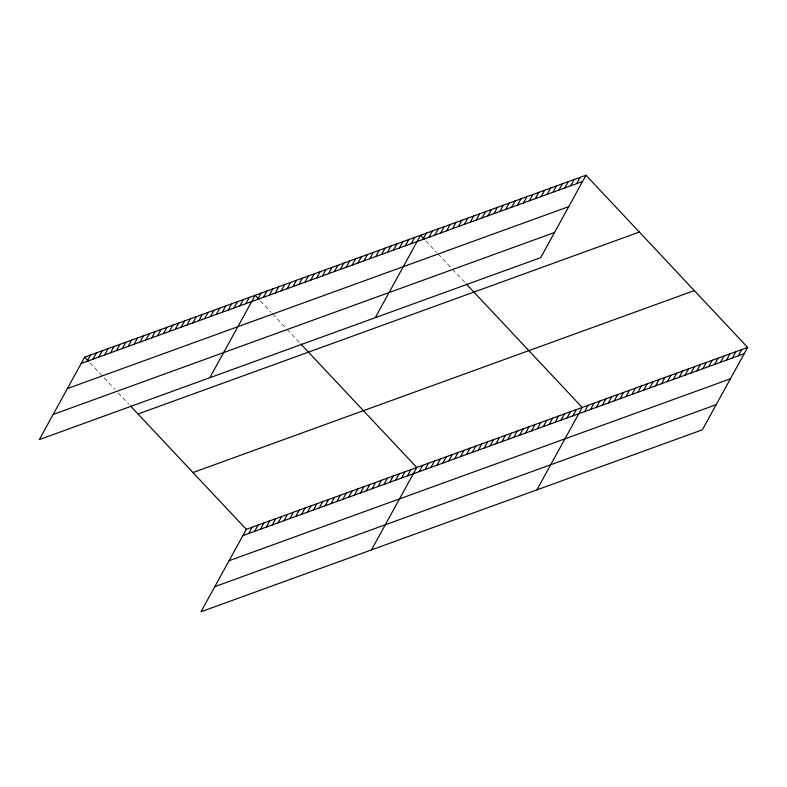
<?xml version="1.0" encoding="UTF-8"?>
<svg xmlns="http://www.w3.org/2000/svg" width="787" height="787" viewBox="0 0 787 787"><rect width="100%" height="100%" fill="white"/><g stroke="black" fill="none" stroke-linecap="round" stroke-linejoin="round"><path stroke-width="0.59" stroke-dasharray="3.94 2.95" d="M425.885 240.96L436.559 252.322M438.084 253.945L451.797 268.554M452.564 269.37L465.52 283.163M260.448 300.998L271.112 312.36M272.636 313.983L285.592 327.786M287.117 329.409L300.073 343.201M89.993 362.856L115.138 389.644M118.188 392.89L128.852 404.252"/><path stroke-width="1.18" d="M586 175.235L84.652 357.17L39.35 439.579L540.689 257.644L586 175.235L747.65 347.421L702.348 429.83L201 611.765L246.311 529.356L747.65 347.421M87.091 361.302L90.535 355.035M92.964 359.177L96.407 352.901M98.847 357.042L102.29 350.776M104.72 354.907L108.163 348.641M110.603 352.773L114.046 346.506M116.476 350.638L119.919 344.372M122.359 348.503L125.802 342.237M128.232 346.378L131.675 340.102M134.105 344.244L137.558 337.977M139.988 342.109L143.431 335.842M145.861 339.974L149.314 333.708M151.743 337.839L155.187 331.573M157.616 335.705L161.069 329.438M163.499 333.58L166.942 327.303M169.372 331.445L172.825 325.179M175.255 329.31L178.698 323.044M181.128 327.176L184.581 320.909M187.011 325.041L190.454 318.774M192.884 322.906L196.337 316.64M198.767 320.781L202.21 314.505M204.64 318.646L208.093 312.38M210.523 316.512L213.966 310.245M216.395 314.377L219.848 308.111M222.278 312.242L225.721 305.976M228.151 310.117L231.604 303.841M234.034 307.983L237.477 301.716M239.907 305.848L243.36 299.581M245.79 303.713L249.233 297.447M209.804 377.721L255.116 295.312L258.923 299.375M257.575 299.434L261.018 293.167M263.478 297.289L266.931 291.023M269.39 295.145L272.833 288.878M275.302 293L278.746 286.734M281.205 290.856L284.658 284.589M287.117 288.711L290.56 282.444M293.03 286.566L296.473 280.3M298.932 284.422L302.385 278.155M304.844 282.287L308.288 276.011M310.747 280.142L314.2 273.866M316.659 277.998L320.102 271.722M322.572 275.853L326.015 269.577M328.474 273.709L331.927 267.432M334.386 271.564L337.83 265.298M340.299 269.42L343.742 263.153M346.201 267.275L349.654 261.009M352.114 265.13L355.557 258.864M358.016 262.986L361.469 256.719M363.928 260.841L367.372 254.575M369.841 258.697L373.284 252.43M375.743 256.552L379.196 250.286M381.656 254.408L385.099 248.141M387.568 252.263L391.011 245.997M393.47 250.118L396.923 243.852M399.383 247.974L402.826 241.707M405.285 245.829L408.738 239.563M248.741 533.488L252.184 527.221M411.198 243.685L414.641 237.418M254.624 531.353L258.067 525.086M375.251 317.682L420.553 235.274L424.36 239.337M260.497 529.228L263.94 522.952M423.012 239.396L426.465 233.129M266.37 527.093L269.823 520.827M428.925 237.251L432.368 230.985M272.253 524.959L275.696 518.692M434.837 235.106L438.28 228.84M278.126 522.824L281.579 516.557M440.74 232.962L444.193 226.695M284.009 520.689L287.452 514.423M446.652 230.817L450.095 224.551M289.882 518.554L293.335 512.288M452.555 228.673L456.007 222.406M295.764 516.429L299.208 510.153M458.467 226.528L461.91 220.262M301.637 514.295L305.09 508.028M464.379 224.384L467.822 218.117M307.52 512.16L310.963 505.893M470.282 222.249L473.735 215.972M313.393 510.025L316.846 503.759M476.194 220.104L479.637 213.828M319.276 507.89L322.719 501.624M482.106 217.96L485.549 211.683M325.149 505.756L328.602 499.489M488.009 215.815L491.462 209.539M331.032 503.631L334.475 497.354M493.921 213.671L497.364 207.394M336.905 501.496L340.358 495.23M499.834 211.526L503.277 205.25M342.788 499.361L346.231 493.095M505.736 209.381L509.179 203.115M348.661 497.227L352.114 490.96M511.648 207.237L515.091 200.97M354.543 495.092L357.987 488.825M517.551 205.092L521.004 198.826M360.416 492.967L363.869 486.691M523.463 202.948L526.906 196.681M366.299 490.832L369.742 484.556M529.376 200.803L532.819 194.537M372.172 488.697L375.625 482.431M535.278 198.658L538.731 192.392M378.055 486.563L381.498 480.296M541.19 196.514L544.634 190.247M383.928 484.428L387.381 478.162M547.103 194.369L550.546 188.103M389.811 482.293L393.254 476.027M553.005 192.225L556.448 185.958M395.684 480.168L399.137 473.892M558.918 190.08L562.361 183.814M401.567 478.034L405.01 471.767M564.82 187.936L568.273 181.669M407.44 475.899L410.883 469.632M570.732 185.791L574.176 179.525M371.464 549.906L416.766 467.498L300.841 344.017M576.645 183.646L580.088 177.38M419.225 471.62L422.678 465.353M425.137 469.475L428.581 463.209M431.05 467.33L434.493 461.064M436.952 465.186L440.395 458.919M442.865 463.041L446.308 456.775M448.767 460.897L452.22 454.63M454.679 458.752L458.123 452.486M460.592 456.608L464.035 450.341M466.494 454.463L469.947 448.197M472.407 452.318L475.85 446.052M478.319 450.174L481.762 443.907M484.221 448.029L487.665 441.763M490.134 445.895L493.577 439.618M496.036 443.75L499.489 437.474M501.949 441.605L505.392 435.329M507.861 439.461L511.304 433.184M513.763 437.316L517.216 431.04M519.676 435.172L523.119 428.895M525.588 433.027L529.031 426.761M531.491 430.882L534.934 424.616M537.403 428.738L540.846 422.471M543.305 426.593L546.758 420.327M549.218 424.449L552.661 418.182M555.13 422.304L558.573 416.038M561.033 420.16L564.486 413.893M566.945 418.015L570.388 411.749M572.857 415.87L576.3 409.604M536.901 489.868L582.203 407.459L466.278 283.979M584.672 411.581L588.115 405.315M590.575 409.437L594.028 403.17M596.487 407.292L599.93 401.026M602.399 405.148L605.842 398.881M608.302 403.003L611.755 396.737M614.214 400.858L617.657 394.592M620.126 398.714L623.57 392.447M626.029 396.569L629.472 390.303M631.941 394.425L635.384 388.158M637.844 392.28L641.297 386.014M643.756 390.136L647.199 383.869M649.668 387.991L653.112 381.725M655.571 385.846L659.024 379.58M661.483 383.712L664.926 377.435M667.396 381.567L670.839 375.291M673.298 379.423L676.741 373.146M679.211 377.278L682.654 371.002M685.113 375.133L688.566 368.857M691.025 372.989L694.468 366.722M696.938 370.844L700.381 364.578M702.84 368.7L706.293 362.433M708.753 366.555L712.196 360.289M714.665 364.411L718.108 358.144M720.567 362.266L724.01 355.999M726.48 360.121L729.923 353.855M732.382 357.977L735.835 351.71M738.295 355.832L741.738 349.566M81.209 363.437L582.547 181.502M67.397 388.562L568.735 206.627M53.162 414.454L554.501 232.519M138 413.992L639.339 232.057M192.963 472.534L694.301 290.6M242.868 535.622L744.207 353.688M229.047 560.747L730.395 378.813M214.821 586.64L716.16 404.705M84.652 357.17L88.469 361.233M130.376 405.876L246.311 529.356"/></g></svg>
